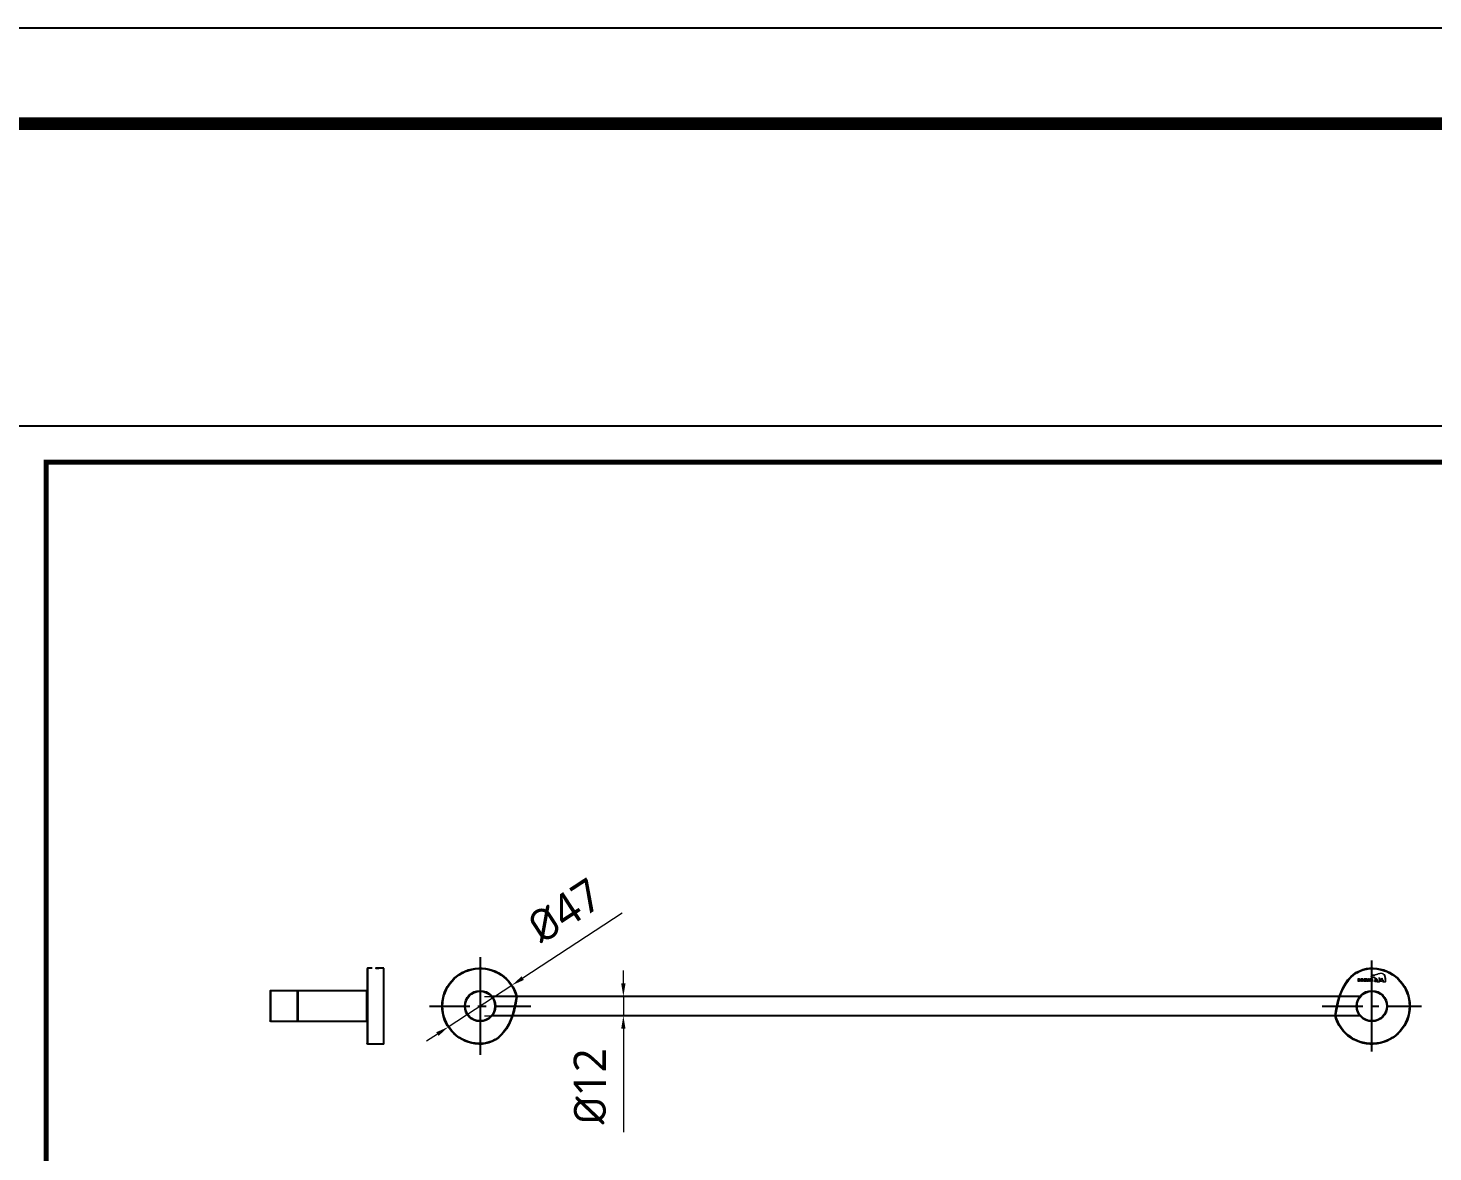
# Model space of a CAD drawing. Extents: x 16296675204 to 16296683393, y -37409618576 to -37409617244.
# Drawn here: x 16296675935.9 to 16296676369.9, y -37409617591.3 to -37409617244.1 of the extents above; entities that cross this region are included whole.
import ezdxf

# ---------------------------------------------------------------- set-up
doc = ezdxf.new("R2010")
doc.units = 0
doc.header["$LTSCALE"] = 10
doc.header["$MEASUREMENT"] = 0
doc.header["$PDMODE"] = 3
doc.header["$PDSIZE"] = -10
doc.linetypes.add('CENTER', pattern=[2, 1.25, -0.25, 0.25, -0.25])
doc.layers.get('0').update_dxf_attribs({"linetype": 'CONTINUOUS'})
doc.layers.get('DEFPOINTS').update_dxf_attribs({"linetype": 'CONTINUOUS'})
doc.layers.add('Layer 1', color=7, linetype='CONTINUOUS')
doc.styles.add('Daelim Dimension', font='NanumGothic.ttf')
doc.dimstyles.new('DEFAULT', dxfattribs={"dimscale": 2, "dimtxt": 2, "dimasz": 2, "dimexe": 0, "dimexo": 2, "dimgap": 1, "dimtad": 1, "dimdec": 1, "dimzin": 9, "dimdsep": 46, "dimtxsty": 'Daelim Dimension', "dimcen": 0.5, "dimclrd": 252, "dimclre": 252, "dimclrt": 3, "dimadec": 1, "dimazin": 0, "dimtfac": 1, "dimtdec": 1, "dimtix": 1, "dimtmove": 0, "dimatfit": 3, "dimfxl": 1, "dimtolj": 1, "dimtzin": 1, "dimlwd": 9, "dimlwe": 9, "dimarcsym": 0})

# ---------------------------------------------------------------- blocks, each defined once
blk = doc.blocks.new('*D29')
at = {"color": 5, "lineweight": 9, "transparency": 16777216}
for p, q in [((16296676119.462641, -37409617517.504936), (16296676088.74271, -37409617537.6231)), ((16296676065.737061, -37409617552.689262), (16296676085.396429, -37409617539.814537)), ((16296676062.390779, -37409617554.880707), (16296676059.0445, -37409617557.072151))]:
    blk.add_line(p, q, dxfattribs=at)
at = {"color": 5, "transparency": 16777216}
for points in [[(16296676088.37748, -37409617537.065392), (16296676089.10795, -37409617538.180809), (16296676085.396429, -37409617539.814537)], [(16296676062.025539, -37409617554.322998), (16296676062.75602, -37409617555.438423), (16296676065.737061, -37409617552.689262)]]:
    blk.add_solid(points, dxfattribs=at)
at = {"layer": 'DEFPOINTS', "color": 0, "transparency": 16777216}
for p in [(16296676085.396429, -37409617539.814537), (16296676065.737061, -37409617552.689262)]:
    blk.add_point(p, dxfattribs=at)
at = {"color": 7, "transparency": 16777216, "insert": (16296676089.13657, -37409617519.036346), "char_height": 10, "attachment_point": 1, "rotation": 33.2203655, "line_spacing_factor": 0.9, "style": 'Daelim Dimension'}
blk.add_mtext('\\A1;{\\fISOCPEUR|b0|i0|c0|p34;%%C}47', dxfattribs=at)
blk = doc.blocks.new('*D30')
at = {"color": 5, "lineweight": 9, "transparency": 16777216}
for p, q in [((16296676119.82622, -37409617539.251907), (16296676119.82622, -37409617535.251907)), ((16296676076.916759, -37409617543.251907), (16296676119.82622, -37409617543.251907)), ((16296676119.82622, -37409617543.251907), (16296676119.82622, -37409617549.251907)), ((16296676076.916759, -37409617549.251907), (16296676119.82622, -37409617549.251907)), ((16296676119.82622, -37409617553.251907), (16296676119.82622, -37409617585.246193))]:
    blk.add_line(p, q, dxfattribs=at)
at = {"color": 5, "transparency": 16777216}
for points in [[(16296676119.15955, -37409617539.251907), (16296676120.492889, -37409617539.251907), (16296676119.82622, -37409617543.251907)], [(16296676119.15955, -37409617553.251907), (16296676120.492889, -37409617553.251907), (16296676119.82622, -37409617549.251907)]]:
    blk.add_solid(points, dxfattribs=at)
at = {"layer": 'DEFPOINTS', "color": 0, "transparency": 16777216}
for p in [(16296676072.916759, -37409617543.251907), (16296676072.916759, -37409617549.251907), (16296676119.82622, -37409617549.251907)]:
    blk.add_point(p, dxfattribs=at)
at = {"color": 7, "transparency": 16777216, "insert": (16296676104.49287, -37409617559.251907), "char_height": 10, "attachment_point": 3, "rotation": 90, "line_spacing_factor": 0.9, "style": 'Daelim Dimension'}
blk.add_mtext('\\A1;{\\fISOCPEUR|b0|i0|c0|p34;%%C}12', dxfattribs=at)

msp = doc.modelspace()

# ---------------------------------------------------------------- linework, layer by layer
at = {"color": 1, "linetype": 'CENTER'}
for p, q in [((16296676075.56675, -37409617531.162537), (16296676075.56675, -37409617561.341263)), ((16296676351.06675, -37409617560.305267), (16296676351.06675, -37409617532.198517)), ((16296676059.914351, -37409617546.2519), (16296676091.219139, -37409617546.2519)), ((16296676335.716141, -37409617546.2519), (16296676366.41736, -37409617546.2519))]:
    msp.add_line(p, q, dxfattribs=at)
at = {"color": 7, "linetype": 'Continuous'}
for p, q in [((16296676040.68549, -37409617534.651901), (16296676040.68549, -37409617557.851898)), ((16296676042.235491, -37409617534.5019), (16296676040.835489, -37409617534.5019)), ((16296676042.26556, -37409617534.504547), (16296676042.235491, -37409617534.5019)), ((16296676044.335489, -37409617534.5019), (16296676044.305519, -37409617534.504539)), ((16296676044.335489, -37409617534.5019), (16296676044.30616, -37409617534.504494)), ((16296676045.78549, -37409617534.5019), (16296676044.335489, -37409617534.5019)), ((16296676045.78549, -37409617558.0019), (16296676045.78549, -37409617534.5019)), ((16296676010.68549, -37409617541.651901), (16296676010.68549, -37409617550.851898)), ((16296676019.12549, -37409617541.5019), (16296676010.835489, -37409617541.5019)), ((16296676019.18549, -37409617541.561897), (16296676019.18549, -37409617550.941902)), ((16296676040.62549, -37409617541.5019), (16296676019.245489, -37409617541.5019)), ((16296676347.395161, -37409617543.2519), (16296676079.24884, -37409617543.2519)), ((16296676019.12549, -37409617551.0019), (16296676010.835489, -37409617551.0019)), ((16296676040.62549, -37409617551.0019), (16296676019.245489, -37409617551.0019)), ((16296676347.384649, -37409617549.2519), (16296676079.238331, -37409617549.2519)), ((16296676045.78549, -37409617558.0019), (16296676040.835489, -37409617558.0019))]:
    msp.add_line(p, q, dxfattribs=at)
at = {"color": 9, "linetype": 'Continuous'}
for p, q in [((16296676040.835489, -37409617534.5019), (16296676040.835489, -37409617558.0019)), ((16296676010.835489, -37409617541.5019), (16296676010.835489, -37409617551.0019)), ((16296676019.12549, -37409617551.0019), (16296676019.12549, -37409617541.5019)), ((16296676019.245489, -37409617541.5019), (16296676019.245489, -37409617551.0019)), ((16296676040.62549, -37409617551.0019), (16296676040.62549, -37409617541.5019))]:
    msp.add_line(p, q, dxfattribs=at)
at = {"ltscale": 0.5}
for points in [[(16296675204.252609, -37409618516.086411), (16296676940.252609, -37409618516.086411), (16296676940.252609, -37409617244.086411), (16296675204.252609, -37409617244.086411)], [(16296675931.084169, -37409617844.102562), (16296676582.084169, -37409617844.102562), (16296676582.084169, -37409617367.102562), (16296675931.084169, -37409617367.102562)]]:
    msp.add_lwpolyline(points, close=True, dxfattribs=at)
at = {"color": 5, "linetype": 'ByBlock', "lineweight": 200}
for points, const_width in [([(16296675232.167789, -37409618461.620499), (16296676912.167789, -37409618461.620499), (16296676912.167789, -37409617273.620499), (16296675232.167789, -37409617273.620499)], 4), ([(16296675941.552361, -37409617823.677841), (16296676571.552361, -37409617823.677841), (16296676571.552361, -37409617378.177841), (16296675941.552361, -37409617378.177841)], 1.5)]:
    msp.add_lwpolyline(points, close=True, dxfattribs=dict(at, const_width=const_width))
at = {"color": 7, "linetype": 'Continuous'}
for centre in [(16296676075.56675, -37409617546.2519), (16296676351.06675, -37409617546.2519)]:
    msp.add_circle(centre, 4.75, dxfattribs=at)
at = {"color": 9, "linetype": 'Continuous'}
for centre in [(16296676075.56675, -37409617546.2519), (16296676351.06675, -37409617546.2519)]:
    msp.add_circle(centre, 4.6, dxfattribs=at)
at = {"color": 7, "linetype": 'Continuous'}
for centre, radius, start, end in [((16296676040.835489, -37409617534.651901), 0.15, 90, 180), ((16296676075.56675, -37409617546.2519), 11.75, 14.80417034, 345.19267585), ((16296676351.06675, -37409617546.2519), 11.75, 194.80417034, 165.19267585), ((16296676010.835489, -37409617541.651901), 0.15, 90, 180), ((16296676019.12549, -37409617541.561897), 0.06, 0, 90), ((16296676019.245489, -37409617541.561897), 0.06, 90, 180), ((16296676040.62549, -37409617541.561897), 0.06, 0, 90), ((16296676010.835489, -37409617550.851898), 0.15, 180, 270), ((16296676019.12549, -37409617550.941902), 0.06, 270, 0), ((16296676019.245489, -37409617550.941902), 0.06, 180, 270), ((16296676040.62549, -37409617550.941902), 0.06, 270, 0), ((16296676040.835489, -37409617557.851898), 0.15, 180, 270)]:
    msp.add_arc(centre, radius, start, end, dxfattribs=at)
at = {"color": 9, "linetype": 'Continuous'}
for centre, start, end in [((16296676075.56675, -37409617546.2519), 15.00003865, 345.00041187), ((16296676351.06675, -37409617546.2519), 195.00003865, 165.00041187)]:
    msp.add_arc(centre, 11.6, start, end, dxfattribs=at)
at = {"color": 7, "linetype": 'Continuous'}
msp.add_open_spline([(16296676044.30616, -37409617534.504494), (16296676044.18281, -37409617534.51519), (16296676043.503969, -37409617534.56366), (16296676042.82023, -37409617534.552681), (16296676042.26553, -37409617534.504547)], degree=3, knots=[0, 0, 0, 0, 0.1819125976, 1, 1, 1, 1], dxfattribs=at)
at = {"layer": 'Layer 1', "color": 252, "lineweight": 18}
for points, knots in [([(16296676347.53896, -37409617538.28257), (16296676347.53896, -37409617538.28257), (16296676347.53896, -37409617538.110367), (16296676347.53896, -37409617538.110367), (16296676347.53896, -37409617537.840897), (16296676347.39497, -37409617537.698547), (16296676347.12215, -37409617537.698547), (16296676347.025631, -37409617537.698547), (16296676346.89827, -37409617537.704193), (16296676346.85673, -37409617537.710716), (16296676346.83182, -37409617537.715179), (16296676346.81402, -37409617537.734451), (16296676346.81402, -37409617537.760178), (16296676346.81402, -37409617537.760178), (16296676346.81402, -37409617538.632111), (16296676346.81402, -37409617538.632111), (16296676346.81402, -37409617538.659889), (16296676346.832121, -37409617538.677933), (16296676346.85808, -37409617538.683502), (16296676346.88628, -37409617538.687332), (16296676346.96036, -37409617538.691498), (16296676347.03603, -37409617538.693573), (16296676347.03603, -37409617538.693573), (16296676347.16086, -37409617538.693573), (16296676347.16086, -37409617538.693573), (16296676347.408421, -37409617538.680344), (16296676347.53896, -37409617538.538872), (16296676347.53896, -37409617538.28257)], [0, 0, 0, 0, 1, 1, 1, 2, 2, 2, 3, 3, 3, 4, 4, 4, 5, 5, 5, 6, 6, 6, 7, 7, 7, 8, 8, 8, 9, 9, 9, 9]), ([(16296676347.384399, -37409617538.28257), (16296676347.384399, -37409617538.469383), (16296676347.29874, -37409617538.560547), (16296676347.12215, -37409617538.560547), (16296676347.12215, -37409617538.560547), (16296676347.002541, -37409617538.558151), (16296676346.972639, -37409617538.557381), (16296676346.972639, -37409617538.557381), (16296676346.972639, -37409617537.840141), (16296676346.972639, -37409617537.840141), (16296676347.033211, -37409617537.83403), (16296676347.121269, -37409617537.832863), (16296676347.12221, -37409617537.832863), (16296676347.303261, -37409617537.832863), (16296676347.384399, -37409617537.918907), (16296676347.384399, -37409617538.110367), (16296676347.384399, -37409617538.110367), (16296676347.384399, -37409617538.28257), (16296676347.384399, -37409617538.28257)], [0, 0, 0, 0, 1, 1, 1, 2, 2, 2, 3, 3, 3, 4, 4, 4, 5, 5, 5, 6, 6, 6, 6]), ([(16296676348.252741, -37409617538.686859), (16296676348.252741, -37409617538.686859), (16296676348.324289, -37409617538.686859), (16296676348.324289, -37409617538.686859), (16296676348.34984, -37409617538.686859), (16296676348.36635, -37409617538.663483), (16296676348.36635, -37409617538.643272), (16296676348.36635, -37409617538.643272), (16296676348.36635, -37409617537.978958), (16296676348.36635, -37409617537.978958), (16296676348.36635, -37409617537.784737), (16296676348.273529, -37409617537.698547), (16296676348.065161, -37409617537.698547), (16296676348.065161, -37409617537.698547), (16296676347.98908, -37409617537.698547), (16296676347.98908, -37409617537.698547), (16296676347.781059, -37409617537.698547), (16296676347.688181, -37409617537.784737), (16296676347.688181, -37409617537.978958), (16296676347.688181, -37409617537.978958), (16296676347.688181, -37409617538.643272), (16296676347.688181, -37409617538.643272), (16296676347.688181, -37409617538.666946), (16296676347.70751, -37409617538.686859), (16296676347.7293, -37409617538.686859), (16296676347.7293, -37409617538.686859), (16296676347.80238, -37409617538.686859), (16296676347.80238, -37409617538.686859), (16296676347.827999, -37409617538.686859), (16296676347.843981, -37409617538.66394), (16296676347.843981, -37409617538.643272), (16296676347.843981, -37409617538.643272), (16296676347.843981, -37409617538.26088), (16296676347.843981, -37409617538.245842), (16296676347.843981, -37409617538.245842), (16296676348.211029, -37409617538.245842), (16296676348.211029, -37409617538.245842), (16296676348.211029, -37409617538.26088), (16296676348.211029, -37409617538.643272), (16296676348.211029, -37409617538.643272), (16296676348.211029, -37409617538.667778), (16296676348.229481, -37409617538.686859), (16296676348.252741, -37409617538.686859)], [0, 0, 0, 0, 1, 1, 1, 2, 2, 2, 3, 3, 3, 4, 4, 4, 5, 5, 5, 6, 6, 6, 7, 7, 7, 8, 8, 8, 9, 9, 9, 10, 10, 10, 11, 11, 11, 12, 12, 12, 13, 13, 13, 14, 14, 14, 14]), ([(16296676347.843981, -37409617538.109077), (16296676347.843981, -37409617538.096916), (16296676347.843981, -37409617537.978958), (16296676347.843981, -37409617537.978958), (16296676347.843981, -37409617537.856232), (16296676347.87999, -37409617537.835564), (16296676347.98908, -37409617537.835564), (16296676347.98908, -37409617537.835564), (16296676348.065161, -37409617537.835564), (16296676348.065161, -37409617537.835564), (16296676348.174601, -37409617537.835564), (16296676348.211029, -37409617537.856232), (16296676348.211029, -37409617537.978958), (16296676348.211029, -37409617537.978958), (16296676348.211029, -37409617538.096916), (16296676348.211029, -37409617538.109077), (16296676348.211029, -37409617538.109077), (16296676347.843981, -37409617538.109077), (16296676347.843981, -37409617538.109077)], [0, 0, 0, 0, 1, 1, 1, 2, 2, 2, 3, 3, 3, 4, 4, 4, 5, 5, 5, 6, 6, 6, 6]), ([(16296676349.139111, -37409617538.68721), (16296676349.139111, -37409617538.68721), (16296676349.145929, -37409617538.68663), (16296676349.145929, -37409617538.68663), (16296676349.145929, -37409617538.68663), (16296676349.145929, -37409617538.55439), (16296676349.145929, -37409617538.55439), (16296676349.145929, -37409617538.55439), (16296676348.859011, -37409617538.55439), (16296676348.859011, -37409617538.55439), (16296676348.71513, -37409617538.55439), (16296676348.71513, -37409617538.51461), (16296676348.71513, -37409617538.441116), (16296676348.71513, -37409617538.441116), (16296676348.71513, -37409617538.259537), (16296676348.71513, -37409617538.244789), (16296676348.72982, -37409617538.244789), (16296676349.100809, -37409617538.244789), (16296676349.100809, -37409617538.244789), (16296676349.12525, -37409617538.244789), (16296676349.144871, -37409617538.227158), (16296676349.144871, -37409617538.203369), (16296676349.144871, -37409617538.203369), (16296676349.144871, -37409617538.15432), (16296676349.144871, -37409617538.15432), (16296676349.144871, -37409617538.129936), (16296676349.12525, -37409617538.110367), (16296676349.100809, -37409617538.110367), (16296676349.100809, -37409617538.110367), (16296676348.72982, -37409617538.110367), (16296676348.71513, -37409617538.110367), (16296676348.71513, -37409617538.097511), (16296676348.71513, -37409617537.952049), (16296676348.71513, -37409617537.952049), (16296676348.71513, -37409617537.878487), (16296676348.71513, -37409617537.837967), (16296676348.859011, -37409617537.837967), (16296676348.859011, -37409617537.837967), (16296676349.145929, -37409617537.839203), (16296676349.145929, -37409617537.839203), (16296676349.145929, -37409617537.839203), (16296676349.145929, -37409617537.709007), (16296676349.145929, -37409617537.709007), (16296676349.145929, -37409617537.709007), (16296676349.11544, -37409617537.705719), (16296676349.11544, -37409617537.705719), (16296676349.058861, -37409617537.700974), (16296676348.92926, -37409617537.698547), (16296676348.85812, -37409617537.698547), (16296676348.656679, -37409617537.698547), (16296676348.55887, -37409617537.781326), (16296676348.55887, -37409617537.952049), (16296676348.55887, -37409617537.952049), (16296676348.55887, -37409617538.441116), (16296676348.55887, -37409617538.441116), (16296676348.55887, -37409617538.605186), (16296676348.649691, -37409617538.68692), (16296676348.83433, -37409617538.693573), (16296676348.83433, -37409617538.693573), (16296676348.992359, -37409617538.693573), (16296676348.992359, -37409617538.693573), (16296676349.04336, -37409617538.692558), (16296676349.08976, -37409617538.690971), (16296676349.11561, -37409617538.688683), (16296676349.11479, -37409617538.688683), (16296676349.139111, -37409617538.68721), (16296676349.139111, -37409617538.68721)], [0, 0, 0, 0, 1, 1, 1, 2, 2, 2, 3, 3, 3, 4, 4, 4, 5, 5, 5, 6, 6, 6, 7, 7, 7, 8, 8, 8, 9, 9, 9, 10, 10, 10, 11, 11, 11, 12, 12, 12, 13, 13, 13, 14, 14, 14, 15, 15, 15, 16, 16, 16, 17, 17, 17, 18, 18, 18, 19, 19, 19, 20, 20, 20, 21, 21, 21, 22, 22, 22, 22]), ([(16296676349.79003, -37409617538.684464), (16296676349.789789, -37409617538.684464), (16296676349.812111, -37409617538.680397), (16296676349.812111, -37409617538.680397), (16296676349.812111, -37409617538.680397), (16296676349.818871, -37409617538.67923), (16296676349.818871, -37409617538.67923), (16296676349.818871, -37409617538.67923), (16296676349.818871, -37409617538.55439), (16296676349.818871, -37409617538.55439), (16296676349.818871, -37409617538.55439), (16296676349.621889, -37409617538.55439), (16296676349.621889, -37409617538.55439), (16296676349.4886, -37409617538.55439), (16296676349.4886, -37409617538.504913), (16296676349.4886, -37409617538.455803), (16296676349.4886, -37409617538.455803), (16296676349.4886, -37409617537.75061), (16296676349.4886, -37409617537.75061), (16296676349.4886, -37409617537.72699), (16296676349.468451, -37409617537.706902), (16296676349.44453, -37409617537.706902), (16296676349.44453, -37409617537.706902), (16296676349.37727, -37409617537.706902), (16296676349.37727, -37409617537.706902), (16296676349.353359, -37409617537.706902), (16296676349.33292, -37409617537.72699), (16296676349.33292, -37409617537.75061), (16296676349.33292, -37409617537.75061), (16296676349.33292, -37409617538.441116), (16296676349.33292, -37409617538.441116), (16296676349.33292, -37409617538.642273), (16296676349.45529, -37409617538.686394), (16296676349.576719, -37409617538.693573), (16296676349.576719, -37409617538.693573), (16296676349.69574, -37409617538.693573), (16296676349.69574, -37409617538.693573), (16296676349.7351, -37409617538.691978), (16296676349.75337, -37409617538.68914), (16296676349.77282, -37409617538.686798), (16296676349.77282, -37409617538.686798), (16296676349.79003, -37409617538.684464), (16296676349.79003, -37409617538.684464)], [0, 0, 0, 0, 1, 1, 1, 2, 2, 2, 3, 3, 3, 4, 4, 4, 5, 5, 5, 6, 6, 6, 7, 7, 7, 8, 8, 8, 9, 9, 9, 10, 10, 10, 11, 11, 11, 12, 12, 12, 13, 13, 13, 14, 14, 14, 14]), ([(16296676350.015091, -37409617537.706902), (16296676349.98889, -37409617537.706902), (16296676349.97332, -37409617537.728523), (16296676349.97332, -37409617537.749313), (16296676349.97332, -37409617537.749313), (16296676349.97332, -37409617538.643272), (16296676349.97332, -37409617538.643272), (16296676349.97332, -37409617538.667778), (16296676349.992121, -37409617538.686859), (16296676350.015091, -37409617538.686859), (16296676350.015091, -37409617538.686859), (16296676350.08741, -37409617538.686859), (16296676350.08741, -37409617538.686859), (16296676350.113319, -37409617538.686859), (16296676350.12882, -37409617538.66394), (16296676350.12882, -37409617538.643272), (16296676350.12882, -37409617538.643272), (16296676350.12882, -37409617537.749313), (16296676350.12882, -37409617537.749313), (16296676350.12882, -37409617537.725937), (16296676350.110729, -37409617537.706902), (16296676350.08741, -37409617537.706902), (16296676350.08741, -37409617537.706902), (16296676350.015091, -37409617537.706902), (16296676350.015091, -37409617537.706902)], [0, 0, 0, 0, 1, 1, 1, 2, 2, 2, 3, 3, 3, 4, 4, 4, 5, 5, 5, 6, 6, 6, 7, 7, 7, 8, 8, 8, 8]), ([(16296676351.1521, -37409617538.686859), (16296676351.1521, -37409617538.686859), (16296676351.22613, -37409617538.686859), (16296676351.22613, -37409617538.686859), (16296676351.251511, -37409617538.686859), (16296676351.267719, -37409617538.663307), (16296676351.267719, -37409617538.643272), (16296676351.267719, -37409617538.643272), (16296676351.267719, -37409617538.09375), (16296676351.267719, -37409617538.09375), (16296676351.267719, -37409617537.759361), (16296676351.157391, -37409617537.702957), (16296676350.801889, -37409617537.702957), (16296676350.445181, -37409617537.702957), (16296676350.33485, -37409617537.759361), (16296676350.33485, -37409617538.09375), (16296676350.33485, -37409617538.09375), (16296676350.33485, -37409617538.643272), (16296676350.33485, -37409617538.643272), (16296676350.33485, -37409617538.667778), (16296676350.353411, -37409617538.686859), (16296676350.376499, -37409617538.686859), (16296676350.376499, -37409617538.686859), (16296676350.44982, -37409617538.686859), (16296676350.44982, -37409617538.686859), (16296676350.476021, -37409617538.686859), (16296676350.49164, -37409617538.66394), (16296676350.49164, -37409617538.643272), (16296676350.49164, -37409617538.643272), (16296676350.49164, -37409617538.105957), (16296676350.49164, -37409617538.105957), (16296676350.49164, -37409617537.870087), (16296676350.523661, -37409617537.847069), (16296676350.72393, -37409617537.846542), (16296676350.72393, -37409617537.860703), (16296676350.72393, -37409617538.643272), (16296676350.72393, -37409617538.643272), (16296676350.72393, -37409617538.668762), (16296676350.74132, -37409617538.686859), (16296676350.765169, -37409617538.686859), (16296676350.765169, -37409617538.686859), (16296676350.83749, -37409617538.686859), (16296676350.83749, -37409617538.686859), (16296676350.86334, -37409617538.686859), (16296676350.87867, -37409617538.66394), (16296676350.87867, -37409617538.643272), (16296676350.87867, -37409617538.643272), (16296676350.87867, -37409617537.863167), (16296676350.87867, -37409617537.848007), (16296676350.972191, -37409617537.848419), (16296676351.03171, -37409617537.858353), (16296676351.06555, -37409617537.891418), (16296676351.103201, -37409617537.928612), (16296676351.11035, -37409617537.998932), (16296676351.11035, -37409617538.105957), (16296676351.11035, -37409617538.105957), (16296676351.11035, -37409617538.643272), (16296676351.11035, -37409617538.643272), (16296676351.11035, -37409617538.666946), (16296676351.129431, -37409617538.686859), (16296676351.1521, -37409617538.686859)], [0, 0, 0, 0, 1, 1, 1, 2, 2, 2, 3, 3, 3, 4, 4, 4, 5, 5, 5, 6, 6, 6, 7, 7, 7, 8, 8, 8, 9, 9, 9, 10, 10, 10, 11, 11, 11, 12, 12, 12, 13, 13, 13, 14, 14, 14, 15, 15, 15, 16, 16, 16, 17, 17, 17, 18, 18, 18, 19, 19, 19, 20, 20, 20, 20]), ([(16296676355.31521, -37409617538.456863), (16296676355.31521, -37409617538.456863), (16296676355.246481, -37409617537.858063), (16296676355.246481, -37409617537.858063), (16296676355.22193, -37409617537.684807), (16296676355.217939, -37409617537.590759), (16296676355.21418, -37409617537.499283), (16296676355.21418, -37409617537.499283), (16296676355.19702, -37409617537.262543), (16296676355.19702, -37409617537.262543), (16296676355.161539, -37409617536.940132), (16296676355.056971, -37409617536.679771), (16296676354.886829, -37409617536.488724), (16296676354.51932, -37409617536.075668), (16296676353.944651, -37409617536.07132), (16296676353.52755, -37409617536.140106), (16296676353.27317, -37409617536.182182), (16296676353.027491, -37409617536.266006), (16296676352.79027, -37409617536.347076), (16296676352.592529, -37409617536.414818), (16296676352.387911, -37409617536.484734), (16296676352.1817, -37409617536.528717), (16296676352.03854, -37409617536.559387), (16296676351.859541, -37409617536.560158), (16296676351.70145, -37409617536.561043), (16296676351.70145, -37409617536.561043), (16296676351.55064, -37409617536.563103), (16296676351.55064, -37409617536.563103), (16296676351.25333, -37409617536.570427), (16296676351.0508, -37409617536.673302), (16296676350.94923, -37409617536.868462), (16296676350.94923, -37409617536.868462), (16296676350.94459, -37409617536.876801), (16296676350.94459, -37409617536.876801), (16296676350.92802, -37409617536.90583), (16296676350.904461, -37409617536.929733), (16296676350.879789, -37409617536.954582), (16296676350.85347, -37409617536.98114), (16296676350.826321, -37409617537.0084), (16296676350.805651, -37409617537.043823), (16296676350.766529, -37409617537.110382), (16296676350.76358, -37409617537.178177), (16296676350.796539, -37409617537.240448), (16296676350.859751, -37409617537.359299), (16296676351.039459, -37409617537.4235), (16296676351.14694, -37409617537.431259), (16296676351.14694, -37409617537.431259), (16296676351.305321, -37409617537.441116), (16296676351.305321, -37409617537.441116), (16296676351.47587, -37409617537.450867), (16296676351.687531, -37409617537.462982), (16296676351.812189, -37409617537.48542), (16296676351.89249, -37409617537.499519), (16296676351.968639, -37409617537.524841), (16296676352.04031, -37409617537.557327), (16296676352.04265, -37409617537.564262), (16296676352.106449, -37409617537.796661), (16296676352.0937, -37409617538.052689), (16296676352.0819, -37409617538.285912), (16296676351.98056, -37409617538.36721), (16296676351.9063, -37409617538.42643), (16296676351.905491, -37409617538.426903), (16296676351.83293, -37409617538.483643), (16296676351.82794, -37409617538.55262), (16296676351.824881, -37409617538.589981), (16296676351.83551, -37409617538.623817), (16296676351.857599, -37409617538.64743), (16296676351.88221, -37409617538.673698), (16296676351.91934, -37409617538.686798), (16296676351.9674, -37409617538.686798), (16296676351.9674, -37409617538.686798), (16296676352.28986, -37409617538.686798), (16296676352.28986, -37409617538.686798), (16296676352.55364, -37409617538.686798), (16296676352.66637, -37409617538.378441), (16296676352.693871, -37409617538.163132), (16296676352.770769, -37409617538.317169), (16296676352.769711, -37409617538.491173), (16296676352.67078, -37409617538.601753), (16296676352.67078, -37409617538.601753), (16296676352.584841, -37409617538.681396), (16296676352.593531, -37409617538.758217), (16296676352.602871, -37409617538.838707), (16296676352.67001, -37409617538.870796), (16296676352.723881, -37409617538.870796), (16296676352.723881, -37409617538.870796), (16296676353.181881, -37409617538.870796), (16296676353.181881, -37409617538.870796), (16296676353.263889, -37409617538.870796), (16296676353.329451, -37409617538.833794), (16296676353.371281, -37409617538.764107), (16296676353.55751, -37409617538.454979), (16296676353.56785, -37409617538.150261), (16296676353.526609, -37409617537.913986), (16296676353.582769, -37409617537.925148), (16296676353.67771, -37409617537.94165), (16296676353.792021, -37409617537.953987), (16296676353.797779, -37409617537.987244), (16296676353.81024, -37409617538.058792), (16296676353.81024, -37409617538.059029), (16296676353.813061, -37409617538.085938), (16296676353.814461, -37409617538.110962), (16296676353.814461, -37409617538.134048), (16296676353.814461, -37409617538.312714), (16296676353.7348, -37409617538.38942), (16296676353.689329, -37409617538.432487), (16296676353.688749, -37409617538.433128), (16296676353.62859, -37409617538.494339), (16296676353.62248, -37409617538.545807), (16296676353.62248, -37409617538.545807), (16296676353.608959, -37409617538.598679), (16296676353.6542, -37409617538.645798), (16296676353.67993, -37409617538.672638), (16296676353.72011, -37409617538.686798), (16296676353.774879, -37409617538.686798), (16296676353.774879, -37409617538.686798), (16296676354.131821, -37409617538.686798), (16296676354.131821, -37409617538.686798), (16296676354.35894, -37409617538.686798), (16296676354.42943, -37409617538.405159), (16296676354.452221, -37409617538.260651), (16296676354.49276, -37409617538.311577), (16296676354.53846, -37409617538.373848), (16296676354.566071, -37409617538.432487), (16296676354.58523, -37409617538.472366), (16296676354.588511, -37409617538.517067), (16296676354.575359, -37409617538.559563), (16296676354.55233, -37409617538.635223), (16296676354.45598, -37409617538.688972), (16296676354.47584, -37409617538.779503), (16296676354.49111, -37409617538.849243), (16296676354.550329, -37409617538.870796), (16296676354.61014, -37409617538.870796), (16296676354.61014, -37409617538.870796), (16296676355.06848, -37409617538.870796), (16296676355.06848, -37409617538.870796), (16296676355.071541, -37409617538.870796), (16296676355.164471, -37409617538.871727), (16296676355.236971, -37409617538.793243), (16296676355.304871, -37409617538.719704), (16296676355.331079, -37409617538.609848), (16296676355.31521, -37409617538.456863)], [0, 0, 0, 0, 1, 1, 1, 2, 2, 2, 3, 3, 3, 4, 4, 4, 5, 5, 5, 6, 6, 6, 7, 7, 7, 8, 8, 8, 9, 9, 9, 10, 10, 10, 11, 11, 11, 12, 12, 12, 13, 13, 13, 14, 14, 14, 15, 15, 15, 16, 16, 16, 17, 17, 17, 18, 18, 18, 19, 19, 19, 20, 20, 20, 21, 21, 21, 22, 22, 22, 23, 23, 23, 24, 24, 24, 25, 25, 25, 26, 26, 26, 27, 27, 27, 28, 28, 28, 29, 29, 29, 30, 30, 30, 31, 31, 31, 32, 32, 32, 33, 33, 33, 34, 34, 34, 35, 35, 35, 36, 36, 36, 37, 37, 37, 38, 38, 38, 39, 39, 39, 40, 40, 40, 41, 41, 41, 42, 42, 42, 43, 43, 43, 44, 44, 44, 45, 45, 45, 46, 46, 46, 47, 47, 47, 47]), ([(16296676355.173401, -37409617538.732681), (16296676355.12817, -37409617538.782501), (16296676355.071541, -37409617538.783211), (16296676355.06884, -37409617538.783211), (16296676355.06884, -37409617538.783211), (16296676354.61871, -37409617538.783211), (16296676354.61871, -37409617538.783211), (16296676354.591101, -37409617538.783211), (16296676354.56937, -37409617538.77198), (16296676354.56937, -37409617538.73967), (16296676354.569599, -37409617538.692558), (16296676354.630699, -37409617538.65403), (16296676354.65325, -37409617538.592934), (16296676354.67676, -37409617538.528297), (16296676354.67569, -37409617538.457687), (16296676354.645981, -37409617538.394829), (16296676354.592859, -37409617538.281982), (16296676354.513201, -37409617538.192619), (16296676354.436359, -37409617538.106667), (16296676354.327089, -37409617537.983948), (16296676354.21007, -37409617537.866219), (16296676354.20138, -37409617537.698029), (16296676354.19985, -37409617537.674004), (16296676354.18997, -37409617537.650383), (16296676354.165649, -37409617537.651443), (16296676354.14122, -37409617537.652733), (16296676354.125, -37409617537.674004), (16296676354.126881, -37409617537.705017), (16296676354.13158, -37409617537.769867), (16296676354.14757, -37409617537.827682), (16296676354.170601, -37409617537.881142), (16296676353.874269, -37409617537.894127), (16296676353.576891, -37409617537.83532), (16296676353.50663, -37409617537.820457), (16296676353.45447, -37409617537.608612), (16296676353.36928, -37409617537.471077), (16296676353.367399, -37409617537.468147), (16296676353.35483, -37409617537.447182), (16296676353.3325, -37409617537.440117), (16296676353.31547, -37409617537.450409), (16296676353.29796, -37409617537.460869), (16296676353.294201, -37409617537.485657), (16296676353.30665, -37409617537.506447), (16296676353.31041, -37409617537.512573), (16296676353.66231, -37409617538.110962), (16296676353.295719, -37409617538.719063), (16296676353.269529, -37409617538.762939), (16296676353.23311, -37409617538.783211), (16296676353.181881, -37409617538.783211), (16296676353.181881, -37409617538.783211), (16296676352.7253, -37409617538.783211), (16296676352.7253, -37409617538.783211), (16296676352.706409, -37409617538.783211), (16296676352.678181, -37409617538.77034), (16296676352.678181, -37409617538.739082), (16296676352.678181, -37409617538.707657), (16296676352.72294, -37409617538.660011), (16296676352.72294, -37409617538.660011), (16296676352.90683, -37409617538.455353), (16296676352.813299, -37409617538.134987), (16296676352.63641, -37409617537.923683), (16296676352.46493, -37409617537.719589), (16296676352.185459, -37409617537.462631), (16296676351.827579, -37409617537.399117), (16296676351.69805, -37409617537.376038), (16296676351.48315, -37409617537.36364), (16296676351.31049, -37409617537.353477), (16296676351.31049, -37409617537.353477), (16296676351.153099, -37409617537.344307), (16296676351.153099, -37409617537.344307), (16296676351.065189, -37409617537.337502), (16296676350.91921, -37409617537.284103), (16296676350.87438, -37409617537.199387), (16296676350.85564, -37409617537.164551), (16296676350.858231, -37409617537.128014), (16296676350.881611, -37409617537.087936), (16296676350.896879, -37409617537.061974), (16296676350.91921, -37409617537.039757), (16296676350.942711, -37409617537.016037), (16296676350.97032, -37409617536.987953), (16296676350.998751, -37409617536.959282), (16296676351.021191, -37409617536.920387), (16296676351.021191, -37409617536.920387), (16296676351.02754, -37409617536.908699), (16296676351.02754, -37409617536.908699), (16296676351.11334, -37409617536.744331), (16296676351.2901, -37409617536.657547), (16296676351.5534, -37409617536.650391), (16296676351.5534, -37409617536.650391), (16296676351.701811, -37409617536.648628), (16296676351.701811, -37409617536.648628), (16296676351.864071, -37409617536.647797), (16296676352.04829, -37409617536.646873), (16296676352.200211, -37409617536.614441), (16296676352.411579, -37409617536.569153), (16296676352.61861, -37409617536.498466), (16296676352.818939, -37409617536.430092), (16296676353.05299, -37409617536.34996), (16296676353.294781, -37409617536.267357), (16296676353.54211, -37409617536.226707), (16296676353.93737, -37409617536.161263), (16296676354.479601, -37409617536.164017), (16296676354.82069, -37409617536.546997), (16296676354.97871, -37409617536.724167), (16296676355.075649, -37409617536.968147), (16296676355.109249, -37409617537.272057), (16296676355.109249, -37409617537.272057), (16296676355.12582, -37409617537.503113), (16296676355.12582, -37409617537.503113), (16296676355.130051, -37409617537.596397), (16296676355.134159, -37409617537.692741), (16296676355.15872, -37409617537.869926), (16296676355.15872, -37409617537.869926), (16296676355.227449, -37409617538.466026), (16296676355.227449, -37409617538.466026), (16296676355.24049, -37409617538.590103), (16296676355.221701, -37409617538.679283), (16296676355.173401, -37409617538.732681)], [0, 0, 0, 0, 1, 1, 1, 2, 2, 2, 3, 3, 3, 4, 4, 4, 5, 5, 5, 6, 6, 6, 7, 7, 7, 8, 8, 8, 9, 9, 9, 10, 10, 10, 11, 11, 11, 12, 12, 12, 13, 13, 13, 14, 14, 14, 15, 15, 15, 16, 16, 16, 17, 17, 17, 18, 18, 18, 19, 19, 19, 20, 20, 20, 21, 21, 21, 22, 22, 22, 23, 23, 23, 24, 24, 24, 25, 25, 25, 26, 26, 26, 27, 27, 27, 28, 28, 28, 29, 29, 29, 30, 30, 30, 31, 31, 31, 32, 32, 32, 33, 33, 33, 34, 34, 34, 35, 35, 35, 36, 36, 36, 37, 37, 37, 38, 38, 38, 39, 39, 39, 39]), ([(16296676351.121321, -37409617536.957352), (16296676351.121321, -37409617536.957352), (16296676351.188181, -37409617536.927147), (16296676351.27071, -37409617536.959221), (16296676351.27071, -37409617536.959221), (16296676351.280939, -37409617536.963577), (16296676351.267309, -37409617536.982079), (16296676351.227369, -37409617537.036003), (16296676351.187771, -37409617537.047989), (16296676351.187771, -37409617537.047989), (16296676351.187771, -37409617537.047989), (16296676351.15904, -37409617537.058327), (16296676351.142651, -37409617537.03894), (16296676351.109989, -37409617537.000183), (16296676351.10914, -37409617536.977852), (16296676351.10914, -37409617536.977852), (16296676351.10914, -37409617536.977852), (16296676351.10573, -37409617536.961403), (16296676351.121321, -37409617536.957352)], [0, 0, 0, 0, 1, 1, 1, 2, 2, 2, 3, 3, 3, 4, 4, 4, 5, 5, 5, 6, 6, 6, 6]), ([(16296676351.584009, -37409617536.787453), (16296676351.573919, -37409617536.798431), (16296676351.573271, -37409617536.816643), (16296676351.584009, -37409617536.825928), (16296676351.59436, -37409617536.835503), (16296676351.612329, -37409617536.832802), (16296676351.62232, -37409617536.821823), (16296676351.627251, -37409617536.816704), (16296676351.68218, -37409617536.751503), (16296676351.72941, -37409617536.784866), (16296676351.746571, -37409617536.797142), (16296676351.75374, -37409617536.81459), (16296676351.751209, -37409617536.837334), (16296676351.747089, -37409617536.873871), (16296676351.71537, -37409617536.915627), (16296676351.693701, -37409617536.929329), (16296676351.68095, -37409617536.937019), (16296676351.673019, -37409617536.953117), (16296676351.678841, -37409617536.966087), (16296676351.684481, -37409617536.979317), (16296676351.701281, -37409617536.983139), (16296676351.71443, -37409617536.976624), (16296676351.75391, -37409617536.957993), (16296676351.803909, -37409617536.894783), (16296676351.8106, -37409617536.835793), (16296676351.815189, -37409617536.794853), (16296676351.79668, -37409617536.761307), (16296676351.764021, -37409617536.73851), (16296676351.69347, -37409617536.688507), (16296676351.61339, -37409617536.755783), (16296676351.584009, -37409617536.787453)], [0, 0, 0, 0, 1, 1, 1, 2, 2, 2, 3, 3, 3, 4, 4, 4, 5, 5, 5, 6, 6, 6, 7, 7, 7, 8, 8, 8, 9, 9, 9, 10, 10, 10, 10]), ([(16296676352.63488, -37409617538.068024), (16296676352.61949, -37409617538.19297), (16296676352.54829, -37409617538.604431), (16296676352.28986, -37409617538.604431), (16296676352.28986, -37409617538.604431), (16296676351.9674, -37409617538.604431), (16296676351.9674, -37409617538.604431), (16296676351.942369, -37409617538.604431), (16296676351.91552, -37409617538.583992), (16296676351.91552, -37409617538.553619), (16296676351.91552, -37409617538.522781), (16296676351.95647, -37409617538.491943), (16296676351.95842, -37409617538.490288), (16296676352.039961, -37409617538.425499), (16296676352.162849, -37409617538.327164), (16296676352.1766, -37409617538.056793), (16296676352.185711, -37409617537.872101), (16296676352.15756, -37409617537.701973), (16296676352.138, -37409617537.608612), (16296676352.138, -37409617537.608612), (16296676352.42481, -37409617537.772583), (16296676352.63488, -37409617538.068024)], [0, 0, 0, 0, 1, 1, 1, 2, 2, 2, 3, 3, 3, 4, 4, 4, 5, 5, 5, 6, 6, 6, 7, 7, 7, 7]), ([(16296676354.131821, -37409617538.546112), (16296676354.131821, -37409617538.546112), (16296676353.764759, -37409617538.546112), (16296676353.764759, -37409617538.546112), (16296676353.73645, -37409617538.546112), (16296676353.714359, -37409617538.523743), (16296676353.714359, -37409617538.495308), (16296676353.714359, -37409617538.467934), (16296676353.745729, -37409617538.435097), (16296676353.746901, -37409617538.433807), (16296676353.823151, -37409617538.360962), (16296676353.89777, -37409617538.261909), (16296676353.89777, -37409617538.077553), (16296676353.89777, -37409617538.050941), (16296676353.89612, -37409617538.022568), (16296676353.89319, -37409617537.991898), (16296676353.89319, -37409617537.991898), (16296676353.883789, -37409617537.938271), (16296676353.8785, -37409617537.902962), (16296676353.97908, -37409617537.910248), (16296676354.10561, -37409617537.915062), (16296676354.21442, -37409617537.907837), (16296676354.254709, -37409617537.973282), (16296676354.32333, -37409617538.054413), (16296676354.37785, -37409617538.115799), (16296676354.377501, -37409617538.115799), (16296676354.377029, -37409617538.115623), (16296676354.377029, -37409617538.115387), (16296676354.37656, -37409617538.120377), (16296676354.348721, -37409617538.546112), (16296676354.131821, -37409617538.546112)], [0, 0, 0, 0, 1, 1, 1, 2, 2, 2, 3, 3, 3, 4, 4, 4, 5, 5, 5, 6, 6, 6, 7, 7, 7, 8, 8, 8, 9, 9, 9, 10, 10, 10, 10])]:
    msp.add_open_spline(points, degree=3, knots=knots, dxfattribs=at)

# ---------------------------------------------------------------- dimensions: what is measured, and where the dimension line sits
dim = msp.add_diameter_dim_2p(p1=(16296676065.737061, -37409617552.689262), p2=(16296676085.396429, -37409617539.814537), text='{\\fISOCPEUR|b0|i0|c0|p34;%%C}47', dimstyle='DEFAULT', override={"dimtxt": 5, "dimclrd": 5, "dimclre": 5, "dimclrt": 7})
dim.commit()
dim.dimension.update_dxf_attribs({"geometry": '*D29', "text_midpoint": (16296676107.6633, -37409617525.232208), "dimtype": 163})
dim = msp.add_linear_dim(base=(16296676119.82622, -37409617549.251907), p1=(16296676072.91675, -37409617543.2519), p2=(16296676072.91675, -37409617549.2519), angle=270, text='{\\fISOCPEUR|b0|i0|c0|p34;%%C}12', dimstyle='DEFAULT', override={"dimtxt": 5, "dimclrd": 5, "dimclre": 5, "dimclrt": 7})
dim.commit()
dim.dimension.update_dxf_attribs({"geometry": '*D30', "text_midpoint": (16296676119.82621, -37409617571.249046), "dimtype": 160})

doc.saveas('drawing.dxf')
